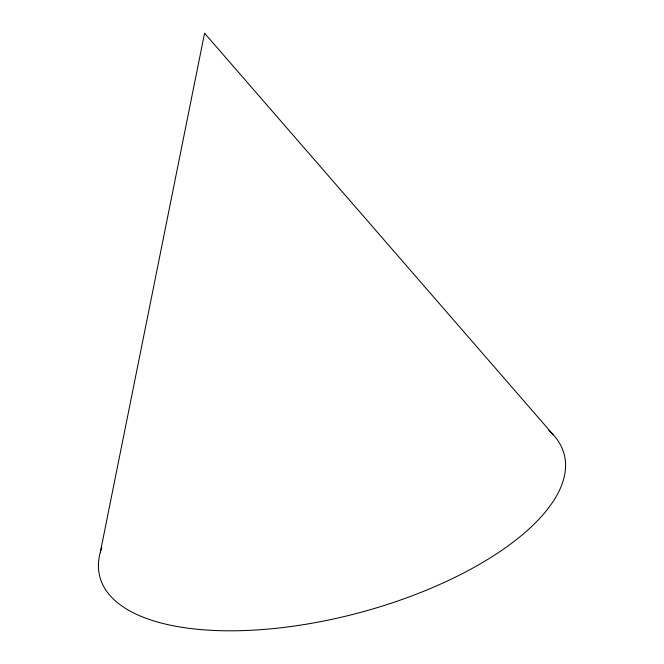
<?xml version="1.0" encoding="UTF-8"?>
<svg xmlns="http://www.w3.org/2000/svg" width="664" height="664" viewBox="0 0 664 664"><rect width="100%" height="100%" fill="white"/><g stroke="black" fill="none" stroke-linecap="round" stroke-linejoin="round"><path stroke-width="1" d="M100.33 552.158L204.562 33.2L553.137 434.646M548.92 430.479A240.111 100.92 -14.8 0 1 356.385 613.503A240.111 100.92 -14.8 0 1 101.833 547.402"/></g></svg>
